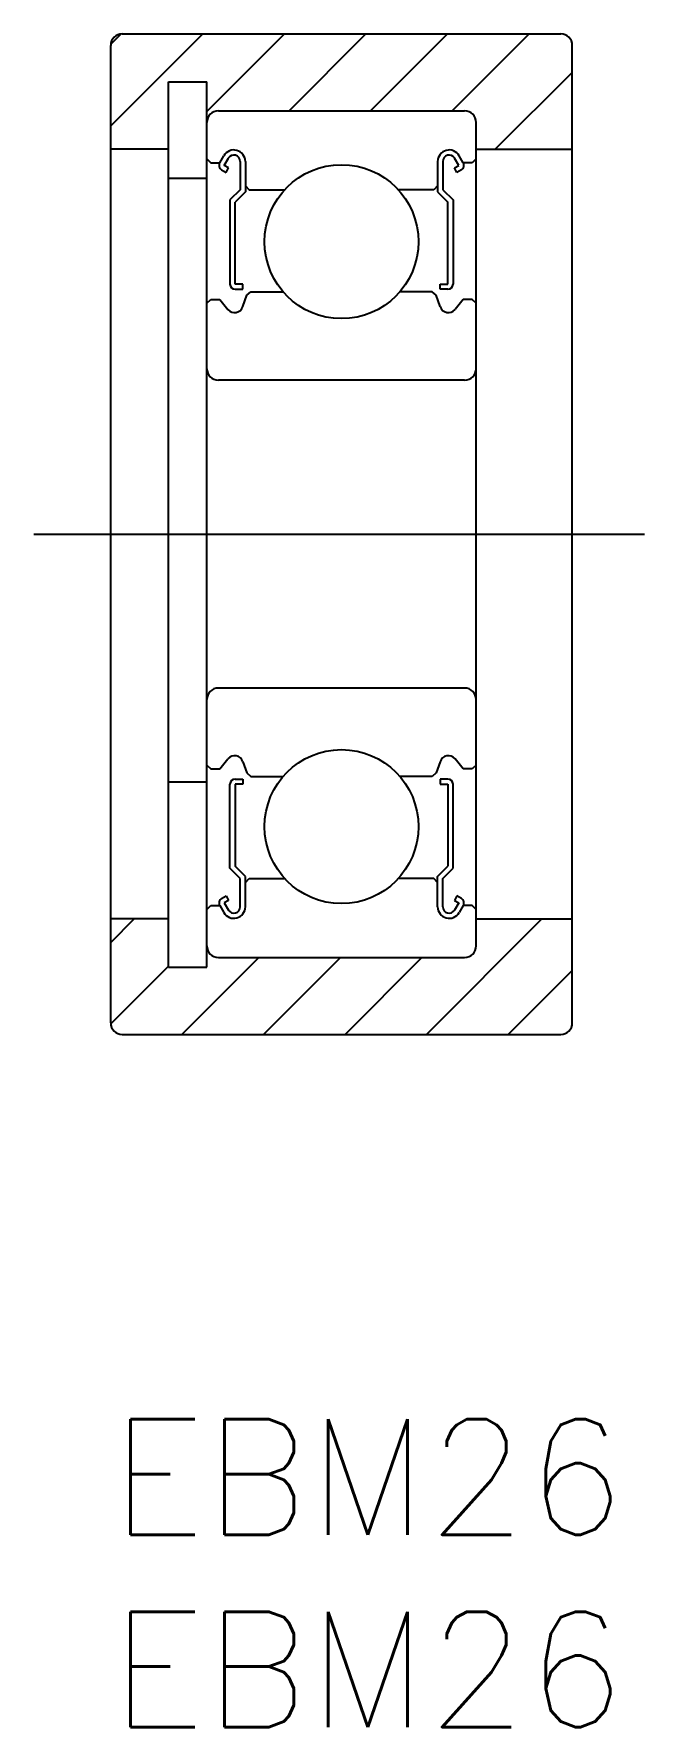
# Model space of a CAD drawing. Extents: x -2 to 14, y -8 to 36.
import ezdxf

# ---------------------------------------------------------------- set-up
doc = ezdxf.new("R2010")
doc.units = 0
doc.header["$LTSCALE"] = 0.5
doc.linetypes.add('CENTER', pattern=[50.8, 31.75, -6.35, 6.35, -6.35])
for name, color, linetype in [('MSM_CENTER', 1, 'CENTER'), ('MSM_CONTINUOUS', 7, 'CONTINUOUS'), ('MSM_NARROW', 5, 'CONTINUOUS'), ('MSM_PART_NUMBER', 7, 'CONTINUOUS')]:
    doc.layers.add(name, color=color, linetype=linetype)
doc.styles.get("Standard").update_dxf_attribs({"font": 'txt.shx', "height": 3, "bigfont": 'bigfont.shx'})

# ---------------------------------------------------------------- blocks, each defined once
blk = doc.blocks.new('*U2')
at = {"layer": 'MSM_PART_NUMBER'}
blk.add_text('EBM26', height=3, dxfattribs=at).set_placement((0, -3))
blk = doc.blocks.new('*U3')
at = {"layer": 'MSM_PART_NUMBER'}
blk.add_text('EBM26', height=3, dxfattribs=at).set_placement((0, -8))

msp = doc.modelspace()

# ---------------------------------------------------------------- linework, layer by layer
at = {"layer": 'MSM_CENTER'}
msp.add_line((-2, 23), (14, 23), dxfattribs=at)
at = {"layer": 'MSM_CONTINUOUS'}
for p, q in [((0, 10.3), (0, 35.7)), ((0.3, 36), (11.7, 36)), ((12, 10.3), (12, 35.7)), ((1.5, 11.747), (1.5, 34.75)), ((1.5, 34.75), (2.5, 34.75)), ((2.5, 11.747), (2.5, 34.75)), ((2.8, 34), (9.2, 34)), ((9.5, 12.3), (9.5, 33.7)), ((1.515, 33), (0, 33)), ((9.5, 33), (12, 33)), ((2.5, 32.75), (2.6, 32.65)), ((2.6, 32.65), (2.833, 32.65)), ((2.833, 32.65), (2.942, 32.834)), ((2.949, 32.583), (3.058, 32.767)), ((3.064, 32.517), (2.949, 32.583)), ((3.367, 32.684), (3.367, 31.95)), ((3.5, 32.684), (3.5, 31.895)), ((8.5, 32.684), (8.5, 31.895)), ((8.633, 32.684), (8.633, 31.95)), ((8.936, 32.517), (9.051, 32.583)), ((9.051, 32.583), (8.942, 32.767)), ((9.167, 32.65), (9.058, 32.834)), ((9.4, 32.65), (9.167, 32.65)), ((9.5, 32.75), (9.4, 32.65)), ((1.5, 32.25), (2.5, 32.25)), ((2.882, 32.468), (2.998, 32.401)), ((2.998, 32.401), (3.064, 32.517)), ((9.002, 32.401), (8.936, 32.517)), ((9.118, 32.468), (9.002, 32.401)), ((3.367, 31.95), (3.1, 31.683)), ((3.1, 31.683), (3.1, 29.498)), ((3.5, 31.895), (3.233, 31.628)), ((3.5, 32.05), (3.6, 31.95)), ((3.6, 31.95), (4.524, 31.95)), ((8.4, 31.95), (7.476, 31.95)), ((8.5, 32.05), (8.4, 31.95)), ((8.5, 31.895), (8.767, 31.628)), ((8.633, 31.95), (8.9, 31.683)), ((8.9, 31.683), (8.9, 29.498)), ((3.233, 29.498), (3.233, 31.628)), ((8.767, 29.498), (8.767, 31.628)), ((3.433, 29.498), (3.233, 29.498)), ((3.433, 29.365), (3.433, 29.498)), ((8.567, 29.498), (8.767, 29.498)), ((8.567, 29.365), (8.567, 29.498)), ((2.5, 29), (2.6, 29.1)), ((2.6, 29.1), (2.833, 29.1)), ((2.833, 29.1), (3.048, 28.838)), ((3.233, 29.365), (3.433, 29.365)), ((3.433, 28.917), (3.539, 29.206)), ((3.539, 29.206), (3.639, 29.3)), ((3.639, 29.3), (4.48, 29.3)), ((8.361, 29.3), (7.52, 29.3)), ((8.461, 29.206), (8.361, 29.3)), ((8.567, 28.917), (8.461, 29.206)), ((8.767, 29.365), (8.567, 29.365)), ((9.167, 29.1), (8.952, 28.838)), ((9.4, 29.1), (9.167, 29.1)), ((9.5, 29), (9.4, 29.1)), ((9.2, 27), (2.8, 27)), ((9.2, 19), (2.8, 19)), ((9.5, 17.65), (9.5, 17.65)), ((2.833, 16.9), (3.048, 17.162)), ((9.167, 16.9), (8.952, 17.162)), ((2.5, 17), (2.6, 16.9)), ((2.6, 16.9), (2.833, 16.9)), ((3.433, 17.083), (3.539, 16.794)), ((3.539, 16.794), (3.639, 16.7)), ((8.461, 16.794), (8.361, 16.7)), ((8.567, 17.083), (8.461, 16.794)), ((9.4, 16.9), (9.167, 16.9)), ((9.5, 17), (9.4, 16.9)), ((1.5, 16.565), (2.5, 16.565)), ((3.1, 14.317), (3.1, 16.502)), ((3.233, 16.635), (3.433, 16.635)), ((3.233, 16.502), (3.233, 14.372)), ((3.433, 16.502), (3.233, 16.502)), ((3.433, 16.635), (3.433, 16.502)), ((3.639, 16.7), (4.48, 16.7)), ((8.361, 16.7), (7.52, 16.7)), ((8.767, 16.635), (8.567, 16.635)), ((8.567, 16.635), (8.567, 16.502)), ((8.567, 16.502), (8.767, 16.502)), ((8.767, 16.502), (8.767, 14.372)), ((8.9, 14.317), (8.9, 16.502)), ((3.367, 14.05), (3.1, 14.317)), ((3.5, 14.105), (3.233, 14.372)), ((3.5, 13.316), (3.5, 14.105)), ((8.5, 14.105), (8.767, 14.372)), ((8.5, 13.316), (8.5, 14.105)), ((8.633, 14.05), (8.9, 14.317)), ((3.367, 13.316), (3.367, 14.05)), ((3.5, 13.95), (3.6, 14.05)), ((3.6, 14.05), (4.524, 14.05)), ((8.4, 14.05), (7.476, 14.05)), ((8.5, 13.95), (8.4, 14.05)), ((8.633, 13.316), (8.633, 14.05)), ((2.5, 13.25), (2.6, 13.35)), ((2.6, 13.35), (2.833, 13.35)), ((2.833, 13.35), (2.942, 13.166)), ((2.882, 13.532), (2.998, 13.599)), ((3.064, 13.483), (2.949, 13.417)), ((2.949, 13.417), (3.058, 13.233)), ((2.998, 13.599), (3.064, 13.483)), ((9.002, 13.599), (8.936, 13.483)), ((8.936, 13.483), (9.051, 13.417)), ((9.051, 13.417), (8.942, 13.233)), ((9.118, 13.532), (9.002, 13.599)), ((9.167, 13.35), (9.058, 13.166)), ((9.4, 13.35), (9.167, 13.35)), ((9.5, 13.25), (9.4, 13.35)), ((1.5, 13), (0, 13)), ((9.5, 13), (12, 13)), ((2.8, 12), (9.2, 12)), ((1.5, 11.747), (2.5, 11.747)), ((0.3, 10), (11.7, 10))]:
    msp.add_line(p, q, dxfattribs=at)
for centre in [(6, 30.6), (6, 15.4)]:
    msp.add_circle(centre, 2, dxfattribs=at)
for centre, radius, start, end in [((0.3, 35.7), 0.3, 90, 180), ((11.7, 35.7), 0.3, 0, 90), ((2.8, 33.7), 0.3, 90, 180), ((9.2, 33.7), 0.3, 0, 90), ((2.949, 32.583), 0.133, 149.9969, 240.0013), ((3.201, 32.684), 0.299, 0, 150.0002), ((3.201, 32.684), 0.166, 0, 150.0044), ((8.799, 32.684), 0.299, 29.9998, 180), ((8.799, 32.684), 0.166, 29.9956, 180), ((9.051, 32.583), 0.133, 299.9987, 30.0031), ((3.233, 29.498), 0.133, 180.0001, 270), ((8.767, 29.498), 0.133, 270, 359.9999), ((3.219, 28.981), 0.224, 220.001, 343.1517), ((8.781, 28.981), 0.224, 196.8483, 319.999), ((2.8, 27.3), 0.3, 180, 270), ((9.2, 27.3), 0.3, 270, 0), ((2.8, 18.7), 0.3, 90, 180), ((9.2, 18.7), 0.3, 0, 90), ((3.219, 17.019), 0.224, 16.8483, 139.999), ((8.781, 17.019), 0.224, 40.001, 163.1517), ((3.233, 16.502), 0.133, 90, 180), ((8.767, 16.502), 0.133, 0, 90), ((2.949, 13.417), 0.133, 119.9987, 210.0031), ((3.201, 13.316), 0.299, 209.9998, 0), ((3.201, 13.316), 0.166, 209.9956, 0), ((8.799, 13.316), 0.299, 180, 330.0002), ((8.799, 13.316), 0.166, 180, 330.0044), ((9.051, 13.417), 0.133, 329.9969, 60.0013), ((2.8, 12.3), 0.3, 180, 270), ((9.2, 12.3), 0.3, 270, 0), ((0.3, 10.3), 0.3, 180, 270), ((11.7, 10.3), 0.3, 270, 0)]:
    msp.add_arc(centre, radius, start, end, dxfattribs=at)
at = {"layer": 'MSM_NARROW'}
for p, q in [((0, 33.607), (2.393, 36)), ((0.001, 35.729), (0.271, 35.999)), ((2.5, 33.985), (4.515, 36)), ((4.636, 34), (6.636, 36)), ((6.757, 34), (8.757, 36)), ((8.879, 34), (10.879, 36)), ((10, 33), (12, 35)), ((0, 12.393), (0.607, 13)), ((8.213, 10), (11.213, 13)), ((1.849, 10), (3.849, 12)), ((3.971, 10), (5.971, 12)), ((6.092, 10), (8.092, 12)), ((0.001, 10.273), (1.5, 11.772)), ((10.335, 10), (12, 11.665))]:
    msp.add_line(p, q, dxfattribs=at)

# ---------------------------------------------------------------- block references
at = {"layer": 'MSM_CONTINUOUS'}
for name in ['*U2', '*U3']:
    msp.add_blockref(name, (0, 0), dxfattribs=at)

doc.saveas('drawing.dxf')
